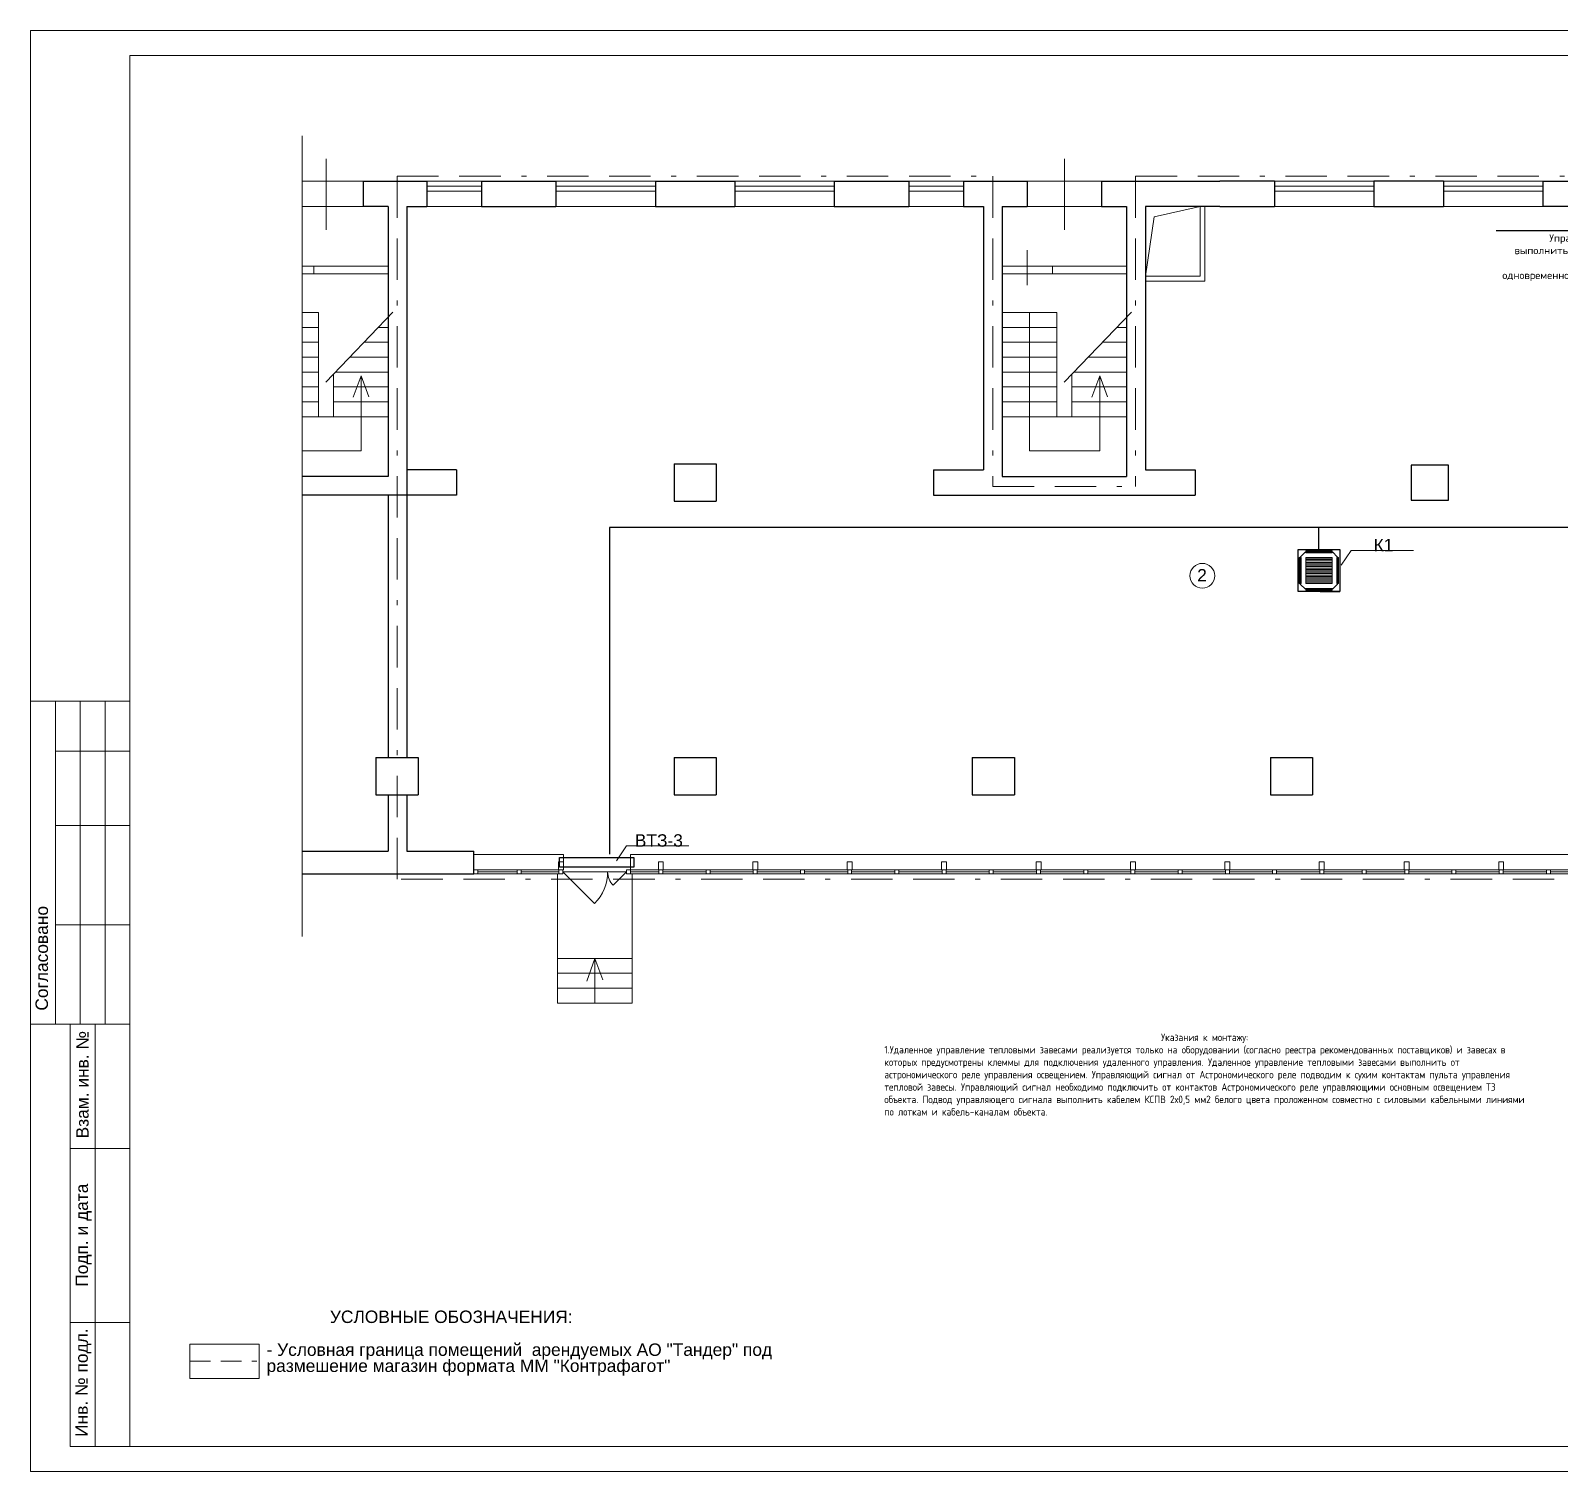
# Model space of a CAD drawing. Header units: metres. Extents: x -472 to 201, y -446 to -235.
# Drawn here: x 22.98 to 53.74, y -342 to -313 of the extents above; entities that cross this region are included whole.
import ezdxf
from ezdxf import colors
from ezdxf.entities.mleader import LeaderData, LeaderLine
from ezdxf.enums import TextEntityAlignment as Align
from ezdxf.math import Vec2, Vec3

# ---------------------------------------------------------------- set-up
doc = ezdxf.new("R2010")
doc.units = ezdxf.units.M
doc.header["$MEASUREMENT"] = 0
for name, pattern in [('( Border )', [1.751, 0.5, -0.25, 0.5, -0.25, 0.001, -0.25]), ('( Hidden )', [0.375, 0.25, -0.125]), ('DGN Style 3', [1.722798, 1.23057, -0.492228])]:
    doc.linetypes.add(name, pattern=pattern)
for name, color, linetype, lineweight in [('_Электрика', 7, 'Continuous', 15), ('Level 50', 7, 'Continuous', 0), ('Level 63', 7, 'Continuous', 0)]:
    doc.layers.add(name, color=color, linetype=linetype, lineweight=lineweight)
doc.layers.add('АР_оборудов кондиц.', color=7, linetype='Continuous', lineweight=0, true_color=0x00d2d2)
doc.layers.add('Электрика', color=7, linetype='Continuous')
doc.styles.get("Standard").update_dxf_attribs({"font": 'txt.shx'})
doc.styles.add('Style-Arial', font='arial.ttf')

# ---------------------------------------------------------------- blocks, each defined once
blk = doc.blocks.new('*U15')
at = {"color": 7, "linetype": 'Continuous', "lineweight": 30}
for p, q in [((-0.425, 0.375), (-0.425, -0.375)), ((-0.425, 0.375), (0.425, 0.375)), ((0.425, 0.375), (0.425, -0.375)), ((-0.425, -0.375), (0.425, -0.375))]:
    blk.add_line(p, q, dxfattribs=at)
blk = doc.blocks.new('кондиционер потолочн')
at = {"layer": 'АР_оборудов кондиц.'}
h = blk.add_hatch(dxfattribs=at)
h.set_pattern_fill('ANSI31', color=0, style=0)
h.set_pattern_definition([(180, (0, 0), (-5e-18, -0.03175), [])])
h.paths.add_polyline_path([(422.933, 73.123), (423.522, 73.123), (423.522, 72.534), (422.933, 72.534)])
at = {"layer": 'АР_оборудов кондиц.', "color": 0, "lineweight": 30, "ltscale": 100, "flags": 128}
blk.add_lwpolyline([(422.758, 73.298), (423.698, 73.298), (423.698, 72.358), (422.758, 72.358), (422.758, 73.298), (423.197, 73.298)], close=True, dxfattribs=at)
at = {"layer": 'АР_оборудов кондиц.', "color": 0, "ltscale": 100, "flags": 128}
for points in [[(422.805, 73.123), (422.805, 72.534)], [(422.933, 73.252), (423.522, 73.252)], [(423.651, 73.123), (423.651, 72.534)], [(422.933, 72.405), (423.522, 72.405)]]:
    blk.add_lwpolyline(points, dxfattribs=at)
at = {"layer": 'АР_оборудов кондиц.', "color": 0, "ltscale": 100}
for points in [[(422.826, 73.123), (422.826, 72.534), (422.784, 72.534), (422.784, 73.123)], [(422.933, 73.231), (423.522, 73.231), (423.522, 73.273), (422.933, 73.273)], [(422.933, 73.123), (423.522, 73.123), (423.522, 72.534), (422.933, 72.534)], [(423.63, 73.123), (423.63, 72.534), (423.672, 72.534), (423.672, 73.123)], [(422.933, 72.426), (423.522, 72.426), (423.522, 72.384), (422.933, 72.384)]]:
    blk.add_3dface(points, dxfattribs=at)
blk = doc.blocks.new('*U253')
at = {"layer": 'АР_оборудов кондиц.', "color": 7, "linetype": 'Continuous', "lineweight": 30}
for p, q in [((-0.285, 0.215), (-0.215, 0.285)), ((0.285, 0.215), (0.215, 0.285)), ((-0.285, -0.215), (-0.215, -0.285)), ((0.285, -0.215), (0.215, -0.285))]:
    blk.add_line(p, q, dxfattribs=at)
at = {"layer": 'АР_оборудов кондиц.', "color": 7, "linetype": 'Continuous', "lineweight": 30, "flags": 128}
for points in [[(-0.215, 0.285), (0.215, 0.285)], [(-0.285, -0.215), (-0.285, 0.215)], [(0.285, 0.215), (0.285, -0.215)], [(0.215, -0.285), (-0.215, -0.285)]]:
    blk.add_lwpolyline(points, dxfattribs=at)

msp = doc.modelspace()

# ---------------------------------------------------------------- linework, layer by layer
at = {"color": 7, "linetype": 'Continuous', "lineweight": 0}
for p, q in [((28.442, -315.115), (28.442, -331.23)), ((30.949, -316.13), (32.049, -316.13)), ((30.949, -316.23), (32.049, -316.23)), ((33.549, -316.13), (35.549, -316.13)), ((33.549, -316.23), (35.549, -316.23)), ((37.149, -316.13), (39.149, -316.13)), ((37.149, -316.23), (39.149, -316.23)), ((40.649, -316.13), (41.749, -316.13)), ((40.649, -316.23), (41.749, -316.23)), ((50.009, -316.13), (48.009, -316.13)), ((50.009, -316.23), (48.009, -316.23)), ((51.409, -316.13), (53.409, -316.13)), ((51.409, -316.23), (53.409, -316.23)), ((28.442, -318.67), (28.769, -318.67)), ((28.769, -318.67), (28.769, -320.77)), ((30.268, -318.667), (28.916, -320.071)), ((42.529, -318.67), (43.629, -318.67)), ((43.629, -318.67), (43.629, -320.77)), ((45.128, -318.667), (43.776, -320.071)), ((28.442, -318.97), (28.769, -318.97)), ((29.976, -318.97), (30.169, -318.97)), ((42.529, -318.97), (43.629, -318.97)), ((44.836, -318.97), (45.029, -318.97)), ((28.442, -319.27), (28.769, -319.27)), ((29.687, -319.27), (30.169, -319.27)), ((42.529, -319.27), (43.629, -319.27)), ((44.547, -319.27), (45.029, -319.27)), ((28.442, -319.57), (28.769, -319.57)), ((29.398, -319.57), (30.169, -319.57)), ((42.529, -319.57), (43.629, -319.57)), ((44.258, -319.57), (45.029, -319.57)), ((28.442, -319.87), (28.769, -319.87)), ((29.069, -319.913), (29.069, -320.77)), ((29.11, -319.87), (30.169, -319.87)), ((29.631, -319.945), (29.471, -320.376)), ((29.631, -319.945), (29.784, -320.368)), ((42.529, -319.87), (43.629, -319.87)), ((43.929, -319.913), (43.929, -320.77)), ((43.97, -319.87), (45.029, -319.87)), ((44.491, -319.945), (44.331, -320.376)), ((44.491, -319.945), (44.644, -320.368)), ((28.442, -320.17), (28.769, -320.17)), ((29.069, -320.17), (30.169, -320.17)), ((42.529, -320.17), (43.629, -320.17)), ((43.929, -320.17), (45.029, -320.17)), ((28.442, -320.47), (28.769, -320.47)), ((29.069, -320.47), (30.169, -320.47)), ((42.529, -320.47), (43.629, -320.47)), ((43.929, -320.47), (45.029, -320.47)), ((28.442, -320.77), (30.169, -320.77)), ((42.529, -320.77), (45.029, -320.77)), ((49.352, -323.757, 3.811), (49.551, -323.46, 3.99)), ((50.807, -323.46, 3.99), (49.551, -323.46, 3.99)), ((34.769, -329.704, 3.811), (34.969, -329.407, 3.99)), ((36.224, -329.407, 3.99), (34.969, -329.407, 3.99)), ((31.899, -329.58), (33.699, -329.58)), ((33.699, -329.73), (33.699, -329.58)), ((35.049, -329.89), (35.049, -329.58)), ((35.049, -329.58), (56.329, -329.58)), ((33.599, -329.89), (31.899, -329.89)), ((33.609, -329.97), (31.899, -329.97)), ((31.979, -329.93), (32.769, -329.93)), ((32.849, -329.93), (33.609, -329.93)), ((33.579, -329.97), (33.579, -332.57)), ((33.689, -329.93), (34.969, -329.93)), ((33.689, -329.93), (34.325, -330.567)), ((34.969, -329.93), (34.7, -330.199)), ((57.004, -329.89), (35.049, -329.89)), ((35.049, -329.93), (35.619, -329.93)), ((35.619, -329.97), (35.049, -329.97)), ((35.079, -329.97), (35.079, -332.57)), ((35.699, -329.93), (36.569, -329.93)), ((37.519, -329.97), (35.699, -329.97)), ((36.649, -329.93), (37.519, -329.93)), ((37.599, -329.93), (38.469, -329.93)), ((39.419, -329.97), (37.599, -329.97)), ((38.549, -329.93), (39.419, -329.93)), ((39.499, -329.93), (40.369, -329.93)), ((41.319, -329.97), (39.499, -329.97)), ((40.449, -329.93), (41.319, -329.93)), ((41.399, -329.93), (42.269, -329.93)), ((43.219, -329.97), (41.399, -329.97)), ((42.349, -329.93), (43.219, -329.93)), ((43.299, -329.93), (44.169, -329.93)), ((45.119, -329.97), (43.299, -329.97)), ((44.249, -329.93), (45.119, -329.93)), ((45.199, -329.93), (46.069, -329.93)), ((47.019, -329.97), (45.199, -329.97)), ((46.149, -329.93), (47.019, -329.93)), ((47.099, -329.93), (47.969, -329.93)), ((48.919, -329.97), (47.099, -329.97)), ((57.004, -329.97), (47.724, -329.97)), ((48.049, -329.93), (48.919, -329.93)), ((48.999, -329.93), (49.774, -329.93)), ((49.854, -329.93), (50.629, -329.93)), ((50.709, -329.93), (51.579, -329.93)), ((51.659, -329.93), (52.529, -329.93)), ((52.609, -329.93), (53.479, -329.93)), ((53.559, -329.93), (54.429, -329.93)), ((35.079, -331.67), (33.579, -331.67)), ((34.329, -331.67), (34.173, -332.128)), ((34.329, -332.57), (34.329, -331.67)), ((34.329, -331.67), (34.489, -332.104)), ((35.079, -331.97), (33.579, -331.97)), ((35.079, -332.27), (33.579, -332.27)), ((35.079, -332.57), (33.579, -332.57))]:
    msp.add_line(p, q, dxfattribs=at)
at = {"color": 7, "linetype": 'Continuous', "lineweight": 13}
for p, q in [((28.925, -315.579), (28.925, -317.009)), ((43.785, -315.579), (43.785, -317.009)), ((28.442, -316.03), (29.669, -316.03)), ((30.949, -316.03), (32.049, -316.03)), ((33.549, -316.03), (35.549, -316.03)), ((37.149, -316.03), (39.149, -316.03)), ((40.649, -316.03), (41.749, -316.03)), ((43.029, -316.03), (44.529, -316.03)), ((50.009, -316.03), (48.009, -316.03)), ((51.409, -316.03), (53.409, -316.03)), ((29.669, -316.54), (28.442, -316.54)), ((32.049, -316.54), (30.949, -316.54)), ((35.549, -316.54), (33.549, -316.54)), ((39.149, -316.54), (37.149, -316.54)), ((41.749, -316.54), (40.649, -316.54)), ((44.529, -316.54), (43.029, -316.54)), ((46.509, -316.54), (46.509, -317.94)), ((46.609, -316.54), (46.609, -318.04)), ((48.009, -316.54), (50.009, -316.54)), ((53.409, -316.54), (51.409, -316.54)), ((43.028, -317.418), (43.028, -318.118)), ((28.442, -317.74), (30.169, -317.74)), ((28.678, -317.74), (28.678, -317.89)), ((42.529, -317.74), (45.029, -317.74)), ((43.538, -317.74), (43.538, -317.89)), ((28.442, -317.89), (30.169, -317.89)), ((42.529, -317.89), (45.029, -317.89)), ((45.409, -317.94), (46.509, -317.94)), ((45.409, -318.04), (46.609, -318.04))]:
    msp.add_line(p, q, dxfattribs=at)
at = {"color": 1, "linetype": '( Border )', "lineweight": 13, "ltscale": 1.666667}
for p, q in [((30.353, -315.93), (42.338, -315.93)), ((30.353, -315.93), (30.353, -330.076)), ((42.338, -315.93), (42.338, -322.174)), ((45.213, -315.93), (59.598, -315.93)), ((45.213, -315.93), (45.213, -322.174)), ((42.338, -322.174), (45.213, -322.174)), ((59.669, -330.076), (30.353, -330.076))]:
    msp.add_line(p, q, dxfattribs=at)
at = {"color": 7, "linetype": 'Continuous', "lineweight": 30}
for p, q in [((29.669, -316.03), (29.669, -316.54)), ((29.669, -316.03), (30.949, -316.03)), ((30.949, -316.03), (30.949, -316.54)), ((32.049, -316.03), (32.049, -316.54)), ((32.049, -316.03), (33.549, -316.03)), ((33.549, -316.03), (33.549, -316.54)), ((35.549, -316.03), (35.549, -316.54)), ((35.549, -316.03), (37.149, -316.03)), ((37.149, -316.03), (37.149, -316.54)), ((39.149, -316.03), (39.149, -316.54)), ((39.149, -316.03), (40.649, -316.03)), ((40.649, -316.03), (40.649, -316.54)), ((41.749, -316.03), (41.749, -316.54)), ((41.749, -316.03), (43.029, -316.03)), ((43.029, -316.03), (43.029, -316.54)), ((44.529, -316.03), (44.529, -316.54)), ((44.529, -316.03), (46.909, -316.03)), ((48.009, -316.03), (46.909, -316.03)), ((48.009, -316.03), (48.009, -316.54)), ((50.009, -316.03), (50.009, -316.54)), ((51.409, -316.03), (50.009, -316.03)), ((51.409, -316.03), (51.409, -316.54)), ((53.409, -316.03), (53.409, -316.54)), ((53.409, -316.03), (54.809, -316.03)), ((30.169, -316.54), (29.669, -316.54)), ((30.169, -316.54), (30.169, -321.97)), ((30.549, -316.54), (30.949, -316.54)), ((30.549, -316.54), (30.549, -327.63)), ((32.049, -316.54), (33.549, -316.54)), ((35.549, -316.54), (37.149, -316.54)), ((39.149, -316.54), (40.649, -316.54)), ((41.749, -316.54), (42.149, -316.54)), ((42.149, -316.54), (42.149, -321.84)), ((42.529, -316.54), (43.029, -316.54)), ((42.529, -316.54), (42.529, -321.97)), ((44.529, -316.54), (45.029, -316.54)), ((45.029, -316.54), (45.029, -321.97)), ((45.409, -316.54), (45.409, -321.84)), ((46.909, -316.54), (45.409, -316.54)), ((46.909, -316.54), (48.009, -316.54)), ((50.009, -316.54), (51.409, -316.54)), ((54.809, -316.54), (53.409, -316.54)), ((30.169, -321.97), (28.442, -321.97)), ((31.549, -321.84), (30.549, -321.84)), ((31.549, -321.84), (31.549, -322.35)), ((41.149, -321.84), (41.149, -322.35)), ((41.149, -321.84), (42.149, -321.84)), ((42.529, -321.97), (45.029, -321.97)), ((45.409, -321.84), (46.409, -321.84)), ((46.409, -321.84), (46.409, -322.35)), ((31.549, -322.35), (28.442, -322.35)), ((30.169, -322.35), (30.169, -327.63)), ((41.149, -322.35), (46.409, -322.35)), ((30.169, -328.38), (30.169, -329.51)), ((30.549, -328.38), (30.549, -329.51)), ((28.442, -329.51), (30.169, -329.51)), ((30.549, -329.51), (31.899, -329.51)), ((31.899, -329.97), (31.899, -329.51)), ((28.442, -329.97), (31.899, -329.97))]:
    msp.add_line(p, q, dxfattribs=at)
at = {"color": 1, "linetype": '( Border )', "lineweight": 13, "ltscale": 0.833333}
msp.add_line((26.182, -339.78), (27.577, -339.78), dxfattribs=at)
at = {"color": 7, "linetype": 'Continuous', "lineweight": 0, "flags": 128}
for points in [[(45.409, -317.94), (45.584, -316.745), (46.509, -316.54)], [(43.079, -318.67), (43.079, -321.452), (44.491, -321.452), (44.491, -319.945)], [(28.442, -321.452), (29.631, -321.452), (29.631, -319.945)]]:
    msp.add_lwpolyline(points, dxfattribs=at)
at = {"color": 7, "linetype": 'Continuous', "lineweight": 30, "flags": 128}
msp.add_lwpolyline([(51.509, -322.445), (51.509, -321.745), (50.759, -321.745), (50.759, -322.445), (51.509, -322.445)], close=True, dxfattribs=at)
at = {"color": 7, "linetype": 'Continuous', "lineweight": 13, "flags": 128}
for points in [[(33.699, -329.73), (33.699, -329.89), (33.599, -329.89), (33.599, -329.73), (33.699, -329.73)], [(35.709, -329.73), (35.709, -329.89), (35.609, -329.89), (35.609, -329.73), (35.709, -329.73)], [(37.609, -329.73), (37.609, -329.89), (37.509, -329.89), (37.509, -329.73), (37.609, -329.73)], [(39.509, -329.73), (39.509, -329.89), (39.409, -329.89), (39.409, -329.73), (39.509, -329.73)], [(41.409, -329.73), (41.409, -329.89), (41.309, -329.89), (41.309, -329.73), (41.409, -329.73)], [(43.309, -329.73), (43.309, -329.89), (43.209, -329.89), (43.209, -329.73), (43.309, -329.73)], [(45.209, -329.73), (45.209, -329.89), (45.109, -329.89), (45.109, -329.73), (45.209, -329.73)], [(47.109, -329.73), (47.109, -329.89), (47.009, -329.89), (47.009, -329.73), (47.109, -329.73)], [(49.009, -329.73), (49.009, -329.89), (48.909, -329.89), (48.909, -329.73), (49.009, -329.73)], [(50.719, -329.73), (50.719, -329.89), (50.619, -329.89), (50.619, -329.73), (50.719, -329.73)], [(52.619, -329.73), (52.619, -329.89), (52.519, -329.89), (52.519, -329.73), (52.619, -329.73)], [(31.899, -329.89), (31.979, -329.89), (31.979, -329.97), (31.899, -329.97), (31.899, -329.89)], [(32.769, -329.89), (32.849, -329.89), (32.849, -329.97), (32.769, -329.97), (32.769, -329.89)], [(33.609, -329.89), (33.689, -329.89), (33.689, -329.97), (33.609, -329.97), (33.609, -329.89)], [(34.969, -329.89), (35.049, -329.89), (35.049, -329.97), (34.969, -329.97), (34.969, -329.89)], [(35.619, -329.89), (35.699, -329.89), (35.699, -329.97), (35.619, -329.97), (35.619, -329.89)], [(36.569, -329.89), (36.649, -329.89), (36.649, -329.97), (36.569, -329.97), (36.569, -329.89)], [(37.519, -329.89), (37.599, -329.89), (37.599, -329.97), (37.519, -329.97), (37.519, -329.89)], [(38.469, -329.89), (38.549, -329.89), (38.549, -329.97), (38.469, -329.97), (38.469, -329.89)], [(39.419, -329.89), (39.499, -329.89), (39.499, -329.97), (39.419, -329.97), (39.419, -329.89)], [(40.369, -329.89), (40.449, -329.89), (40.449, -329.97), (40.369, -329.97), (40.369, -329.89)], [(41.319, -329.89), (41.399, -329.89), (41.399, -329.97), (41.319, -329.97), (41.319, -329.89)], [(42.269, -329.89), (42.349, -329.89), (42.349, -329.97), (42.269, -329.97), (42.269, -329.89)], [(43.219, -329.89), (43.299, -329.89), (43.299, -329.97), (43.219, -329.97), (43.219, -329.89)], [(44.169, -329.89), (44.249, -329.89), (44.249, -329.97), (44.169, -329.97), (44.169, -329.89)], [(45.119, -329.89), (45.199, -329.89), (45.199, -329.97), (45.119, -329.97), (45.119, -329.89)], [(46.069, -329.89), (46.149, -329.89), (46.149, -329.97), (46.069, -329.97), (46.069, -329.89)], [(47.019, -329.89), (47.099, -329.89), (47.099, -329.97), (47.019, -329.97), (47.019, -329.89)], [(47.969, -329.89), (48.049, -329.89), (48.049, -329.97), (47.969, -329.97), (47.969, -329.89)], [(48.919, -329.89), (48.999, -329.89), (48.999, -329.97), (48.919, -329.97), (48.919, -329.89)], [(49.774, -329.89), (49.854, -329.89), (49.854, -329.97), (49.774, -329.97), (49.774, -329.89)], [(50.629, -329.89), (50.709, -329.89), (50.709, -329.97), (50.629, -329.97), (50.629, -329.89)], [(51.579, -329.89), (51.659, -329.89), (51.659, -329.97), (51.579, -329.97), (51.579, -329.89)], [(52.529, -329.89), (52.609, -329.89), (52.609, -329.97), (52.529, -329.97), (52.529, -329.89)], [(53.479, -329.89), (53.559, -329.89), (53.559, -329.97), (53.479, -329.97), (53.479, -329.89)], [(26.182, -339.436), (27.577, -339.436), (27.577, -340.123), (26.182, -340.123), (26.182, -339.436)]]:
    msp.add_lwpolyline(points, close=True, dxfattribs=at)
at = {"color": 7, "linetype": 'Continuous', "lineweight": 0}
msp.add_circle((46.555, -323.97), 0.249, dxfattribs=at)
for centre, radius, start, end in [((33.689, -329.93), 0.9, 315, 0), ((34.969, -329.93), 0.38, 180, 225)]:
    msp.add_arc(centre, radius, start, end, dxfattribs=at)
at = {"color": 6, "linetype": 'Continuous', "lineweight": 30}
msp.add_3dface([(35.118, -329.638, 3.99), (35.118, -329.838, 3.99), (33.618, -329.838, 3.99), (33.618, -329.638, 3.99)], dxfattribs=at)
at = {"layer": '_Электрика', "color": 175, "lineweight": 30}
for points in [[(48.89, -322.995), (34.627, -322.995), (34.627, -329.575)], [(59.224, -322.995), (48.89, -322.995), (48.89, -323.457)]]:
    msp.add_lwpolyline(points, dxfattribs=at)
at = {"layer": 'Level 50', "color": 7, "linetype": 'Continuous', "lineweight": 13}
for p, q in [((24.976, -313.497), (83.976, -313.497)), ((24.976, -313.497), (24.976, -341.497)), ((24.537, -341.497), (83.976, -341.497))]:
    msp.add_line(p, q, dxfattribs=at)
at = {"layer": 'Level 63', "color": 7, "linetype": 'Continuous', "lineweight": 13}
for p, q in [((22.976, -326.497), (24.976, -326.497)), ((22.976, -326.497), (22.976, -332.997)), ((23.476, -326.497), (23.476, -332.997)), ((23.976, -326.497), (23.976, -332.997)), ((24.476, -326.497), (24.476, -332.997)), ((23.476, -327.497), (24.976, -327.497)), ((23.476, -328.997), (24.976, -328.997)), ((23.476, -330.997), (24.976, -330.997)), ((22.976, -332.997), (24.976, -332.997)), ((23.776, -332.997), (24.976, -332.997)), ((24.276, -341.497), (24.276, -332.997)), ((23.776, -335.497), (24.976, -335.497)), ((23.776, -338.997), (24.976, -338.997))]:
    msp.add_line(p, q, dxfattribs=at)
at = {"layer": 'Level 63', "color": 7, "linetype": 'Continuous', "lineweight": 0, "flags": 128}
msp.add_lwpolyline([(84.476, -341.997), (22.976, -341.997), (22.976, -312.997), (84.476, -312.997), (84.476, -341.997)], close=True, dxfattribs=at)
at = {"layer": 'Level 63', "color": 7, "linetype": 'Continuous', "lineweight": 13, "flags": 128}
msp.add_lwpolyline([(24.976, -341.497), (23.776, -341.497), (23.776, -332.997)], dxfattribs=at)

# ---------------------------------------------------------------- block references
at = {"color": 7, "linetype": 'Continuous', "lineweight": 30}
for p in [(36.349, -322.095), (30.349, -328.005), (36.349, -328.005), (42.349, -328.005), (48.349, -328.005)]:
    msp.add_blockref('*U15', p, dxfattribs=at)
at = {"layer": 'АР_оборудов кондиц.', "color": 7, "linetype": '( Hidden )', "lineweight": 30, "xscale": 0.8936170212765957, "yscale": 0.8936170212765957, "zscale": 0.8936170212765957, "rotation": 180}
msp.add_blockref('кондиционер потолочн', (427.105, -258.784), dxfattribs=at)
at = {"layer": 'АР_оборудов кондиц.', "color": 7, "linetype": 'Continuous', "lineweight": 30, "xscale": 1.298299845440495, "yscale": 1.298299845440495, "zscale": 1.298299845440495, "rotation": 180}
msp.add_blockref('*U253', (48.901, -323.865), dxfattribs=at)

# ---------------------------------------------------------------- texts
at = {"color": 7, "linetype": 'Continuous', "lineweight": 0, "style": 'Style-Arial'}
msp.add_text('2', height=0.25, dxfattribs=at).set_placement((46.549, -323.835), align=Align.TOP_CENTER)
at = {"color": 7, "linetype": 'Continuous', "lineweight": 13, "char_height": 0.25, "attachment_point": 5, "line_spacing_factor": 0.811526, "style": 'Style-Arial'}
for s, insert in [('К1', (50.201, -323.352, 3.99)), ('ВТЗ-3', (35.619, -329.299, 3.99))]:
    msp.add_mtext(s, dxfattribs=dict(at, insert=insert))
at = {"color": 18, "linetype": 'Continuous', "lineweight": 0, "true_color": 0x000000, "insert": (31.442, -338.886), "char_height": 0.25, "attachment_point": 5, "line_spacing_factor": 0.6, "style": 'Style-Arial'}
msp.add_mtext('УСЛОВНЫЕ ОБОЗНАЧЕНИЯ:\\P', dxfattribs=at)
at = {"color": 7, "linetype": 'DGN Style 3', "lineweight": 13, "insert": (27.724, -339.421), "char_height": 0.25, "attachment_point": 1, "line_spacing_factor": 0.776524, "style": 'Style-Arial'}
msp.add_mtext('- Условная граница помещений  арендуемых АО "Тандер" под \\Pразмешение магазин формата ММ "Контрафагот"', dxfattribs=at)
at = {"layer": 'Level 63', "color": 7, "linetype": 'Continuous', "lineweight": 0, "style": 'Style-Arial'}
for s, p in [('Согласовано', (23.201, -331.669)), ('Взам. инв. №', (24.019, -334.212)), ('Подп. и дата', (24.006, -337.242)), ('Инв. № подл.', (24.002, -340.21))]:
    msp.add_text(s, height=0.25, rotation=90, dxfattribs=at).set_placement(p, align=Align.MIDDLE_CENTER)
at = {"layer": 'Level 63', "color": 30, "lineweight": 9, "insert": (40.157, -333.184), "char_height": 0.15, "attachment_point": 1, "style": 'Style-Arial'}
msp.add_mtext_dynamic_manual_height_columns('\\pxqc;{\\Fgeniso|c204;\\C256;Указания к монтажу:\\P\\pql;1.Удаленное управление тепловыми завесами реализуется только на оборудовании (согласно реестра рекомендованных поставщиков) и завесах в которых предусмотрены клеммы для подключения удаленного управления. Удаленное управление тепловыми завесами выполнить от астрономического реле управления освещением. Управляющий сигнал от Астрономического реле подводим к сухим контактам пульта управления тепловой завесы. Управляющий сигнал необходимо подключить от контактов Астрономического реле управляющими основным освещением ТЗ объекта. Подвод управляющего сигнала выполнить кабелем КСПВ 2х0,5 мм2 белого цвета проложенном совместно с силовыми кабельными линиями по лоткам и кабель-каналам объекта.}', width=12.89095, gutter_width=1.684, heights=[15.251], dxfattribs=at)

# ---------------------------------------------------------------- leaders
at = {"layer": 'Электрика', "lineweight": 9}
ml = msp.add_multileader_mtext('Standard', dxfattribs=at)
ml.set_content('Вытяжка сан. узла: П.273 стандарта\\PУправление вытяжной вентиляцией санузла(душевой) \\Pвыполнить от одноклавишного выключателя освещения с/у. \\PПри включении выключателя в с/у \\Pодновременно включается освещение и вытяжная вентиляция.', color=256)
ml.set_leader_properties()
ml.build(insert=Vec2(0, 0))
ml.multileader.update_dxf_attribs({"text_right_attachment_type": 6, "dogleg_length": 0.0875, "arrow_head_size": 0.18})
ctx = ml.context
ctx.base_point, ctx.char_height, ctx.arrow_head_size, ctx.landing_gap_size, ctx.plane_origin = Vec3(50.623, -316.935), 0.15, 0.18, 0.09, Vec3(66.854, -328.255)
ctx.right_attachment, ctx.text_align_type = 6, 2
notes = []
notes.append((ctx, [(1, (1, 1, 0), (59.14, -317.027), (-1, 0), 0.0875, [(0, [(66.134, -320.444)], 0, [])])]))
ctx.mtext.insert, ctx.mtext.width, ctx.mtext.defined_height, ctx.mtext.alignment, ctx.mtext.flow_direction = Vec3(58.963, -316.847), 12.10811, 1.172, 3, 5
for ctx, leaders in notes:
    for number, flags, end, landing, length, lines in leaders:
        leader = LeaderData()
        leader.index, (leader.has_last_leader_line, leader.has_dogleg_vector, leader.attachment_direction) = number, flags
        leader.last_leader_point, leader.dogleg_vector, leader.dogleg_length = Vec3(end), Vec3(landing), length
        for number, points, colour, breaks in lines:
            line = LeaderLine()
            line.index, line.vertices, line.color, line.breaks = number, Vec3.list(points), colors.encode_raw_color(colour), breaks
            leader.lines.append(line)
        ctx.leaders.append(leader)

doc.saveas('drawing.dxf')
